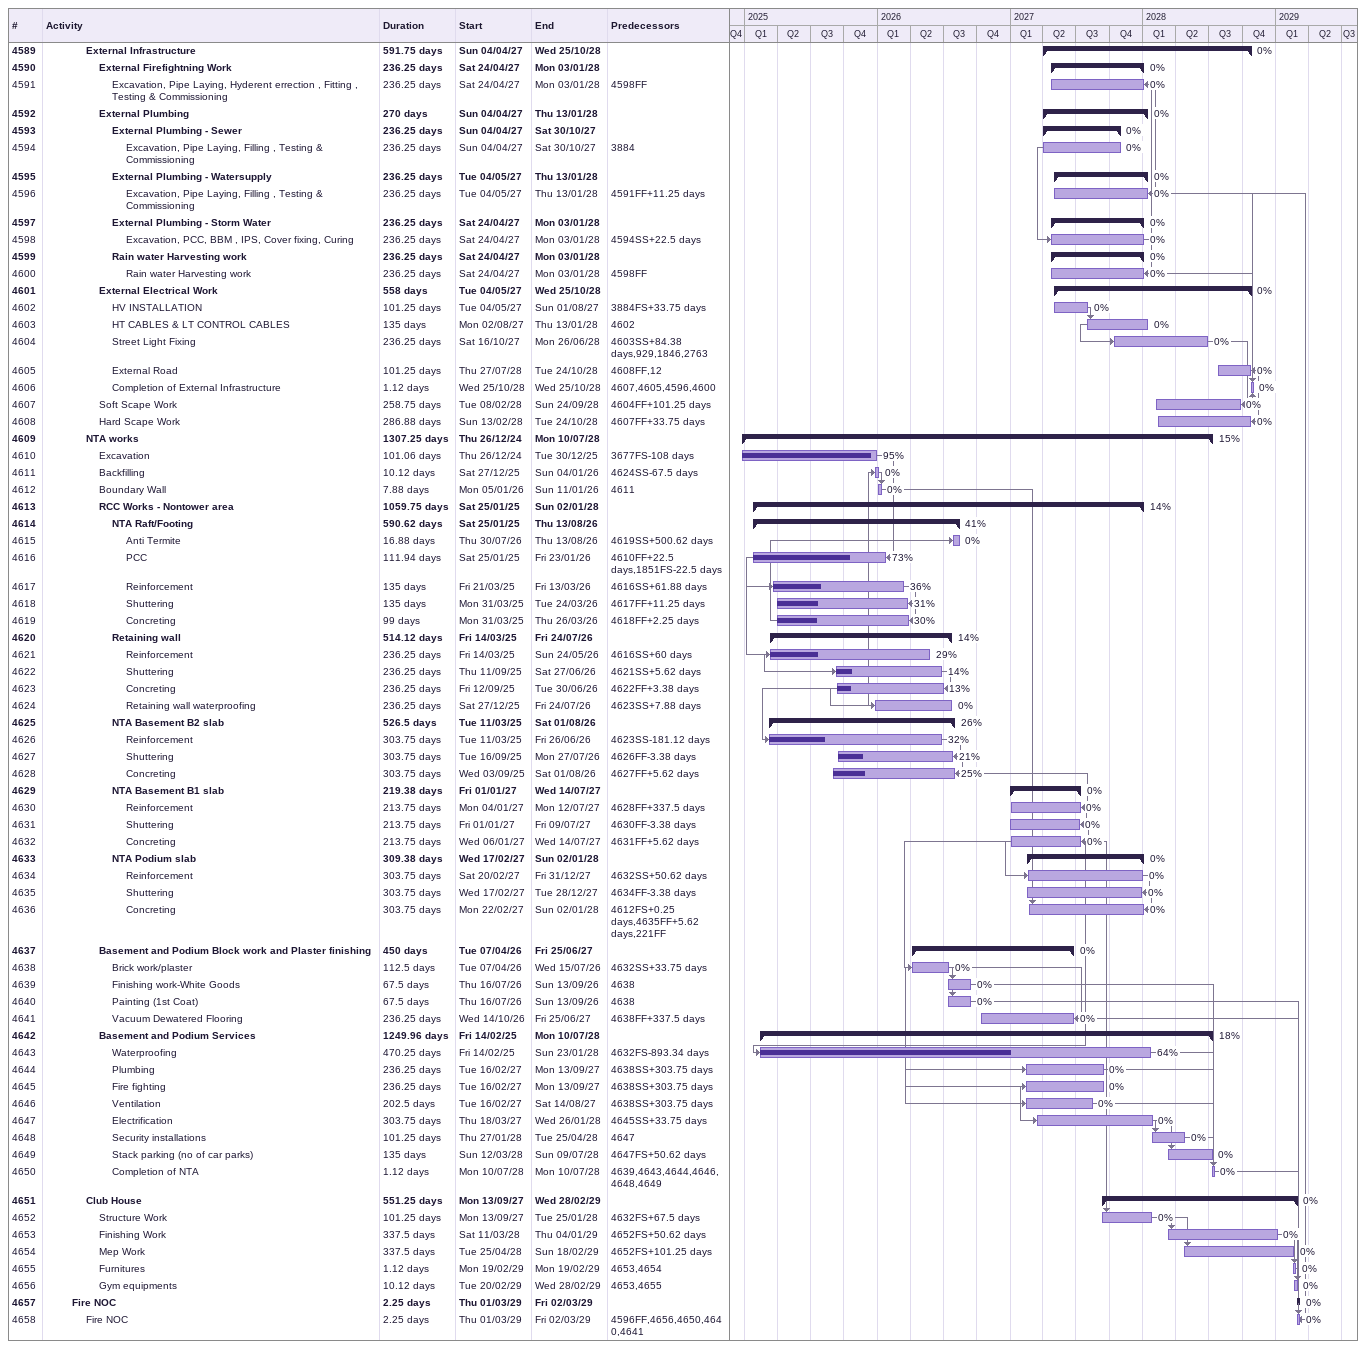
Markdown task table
| ID | Level | Task | Duration | Start | Finish | Predecessors | % complete |
|---|---|---|---|---|---|---|---|
| 4589 | 4 | **External Infrastructure** | 591.75d | 2027-04-04 | 2028-10-25 |  | 0 |
| 4590 | 5 | **External Firefightning Work** | 236.25d | 2027-04-24 | 2028-01-03 |  | 0 |
| 4591 | 6 | Excavation, Pipe Laying, Hyderent errection , Fitting , Testing & Commissioning | 236.25d | 2027-04-24 | 2028-01-03 | 4598FF | 0 |
| 4592 | 5 | **External Plumbing** | 270d | 2027-04-04 | 2028-01-13 |  | 0 |
| 4593 | 6 | **External Plumbing - Sewer** | 236.25d | 2027-04-04 | 2027-10-30 |  | 0 |
| 4594 | 7 | Excavation, Pipe Laying, Filling , Testing & Commissioning | 236.25d | 2027-04-04 | 2027-10-30 | 3884 | 0 |
| 4595 | 6 | **External Plumbing - Watersupply** | 236.25d | 2027-05-04 | 2028-01-13 |  | 0 |
| 4596 | 7 | Excavation, Pipe Laying, Filling , Testing & Commissioning | 236.25d | 2027-05-04 | 2028-01-13 | 4591FF+11.25d | 0 |
| 4597 | 6 | **External Plumbing - Storm Water** | 236.25d | 2027-04-24 | 2028-01-03 |  | 0 |
| 4598 | 7 | Excavation, PCC, BBM , IPS, Cover fixing, Curing | 236.25d | 2027-04-24 | 2028-01-03 | 4594SS+22.5d | 0 |
| 4599 | 6 | **Rain water Harvesting work** | 236.25d | 2027-04-24 | 2028-01-03 |  | 0 |
| 4600 | 7 | Rain water Harvesting work | 236.25d | 2027-04-24 | 2028-01-03 | 4598FF | 0 |
| 4601 | 5 | **External Electrical Work** | 558d | 2027-05-04 | 2028-10-25 |  | 0 |
| 4602 | 6 | HV INSTALLATION | 101.25d | 2027-05-04 | 2027-08-01 | 3884FS+33.75d | 0 |
| 4603 | 6 | HT CABLES & LT CONTROL CABLES | 135d | 2027-08-02 | 2028-01-13 | 4602 | 0 |
| 4604 | 6 | Street Light Fixing | 236.25d | 2027-10-16 | 2028-06-26 | 4603SS+84.38d, 929, 1846, 2763 | 0 |
| 4605 | 6 | External Road | 101.25d | 2028-07-27 | 2028-10-24 | 4608FF, 12 | 0 |
| 4606 | 6 | Completion of External Infrastructure | 1.12d | 2028-10-25 | 2028-10-25 | 4607, 4605, 4596, 4600 | 0 |
| 4607 | 5 | Soft Scape Work | 258.75d | 2028-02-08 | 2028-09-24 | 4604FF+101.25d | 0 |
| 4608 | 5 | Hard Scape Work | 286.88d | 2028-02-13 | 2028-10-24 | 4607FF+33.75d | 0 |
| 4609 | 4 | **NTA works** | 1307.25d | 2024-12-26 | 2028-07-10 |  | 15 |
| 4610 | 5 | Excavation | 101.06d | 2024-12-26 | 2025-12-30 | 3677FS-108d | 95 |
| 4611 | 5 | Backfilling | 10.12d | 2025-12-27 | 2026-01-04 | 4624SS-67.5d | 0 |
| 4612 | 5 | Boundary Wall | 7.88d | 2026-01-05 | 2026-01-11 | 4611 | 0 |
| 4613 | 5 | **RCC Works - Nontower area** | 1059.75d | 2025-01-25 | 2028-01-02 |  | 14 |
| 4614 | 6 | **NTA Raft/Footing** | 590.62d | 2025-01-25 | 2026-08-13 |  | 41 |
| 4615 | 7 | Anti Termite | 16.88d | 2026-07-30 | 2026-08-13 | 4619SS+500.62d | 0 |
| 4616 | 7 | PCC | 111.94d | 2025-01-25 | 2026-01-23 | 4610FF+22.5d, 1851FS-22.5d | 73 |
| 4617 | 7 | Reinforcement | 135d | 2025-03-21 | 2026-03-13 | 4616SS+61.88d | 36 |
| 4618 | 7 | Shuttering | 135d | 2025-03-31 | 2026-03-24 | 4617FF+11.25d | 31 |
| 4619 | 7 | Concreting | 99d | 2025-03-31 | 2026-03-26 | 4618FF+2.25d | 30 |
| 4620 | 6 | **Retaining wall** | 514.12d | 2025-03-14 | 2026-07-24 |  | 14 |
| 4621 | 7 | Reinforcement | 236.25d | 2025-03-14 | 2026-05-24 | 4616SS+60d | 29 |
| 4622 | 7 | Shuttering | 236.25d | 2025-09-11 | 2026-06-27 | 4621SS+5.62d | 14 |
| 4623 | 7 | Concreting | 236.25d | 2025-09-12 | 2026-06-30 | 4622FF+3.38d | 13 |
| 4624 | 7 | Retaining wall waterproofing | 236.25d | 2025-12-27 | 2026-07-24 | 4623SS+7.88d | 0 |
| 4625 | 6 | **NTA Basement B2 slab** | 526.5d | 2025-03-11 | 2026-08-01 |  | 26 |
| 4626 | 7 | Reinforcement | 303.75d | 2025-03-11 | 2026-06-26 | 4623SS-181.12d | 32 |
| 4627 | 7 | Shuttering | 303.75d | 2025-09-16 | 2026-07-27 | 4626FF-3.38d | 21 |
| 4628 | 7 | Concreting | 303.75d | 2025-09-03 | 2026-08-01 | 4627FF+5.62d | 25 |
| 4629 | 6 | **NTA Basement B1 slab** | 219.38d | 2027-01-01 | 2027-07-14 |  | 0 |
| 4630 | 7 | Reinforcement | 213.75d | 2027-01-04 | 2027-07-12 | 4628FF+337.5d | 0 |
| 4631 | 7 | Shuttering | 213.75d | 2027-01-01 | 2027-07-09 | 4630FF-3.38d | 0 |
| 4632 | 7 | Concreting | 213.75d | 2027-01-06 | 2027-07-14 | 4631FF+5.62d | 0 |
| 4633 | 6 | **NTA Podium slab** | 309.38d | 2027-02-17 | 2028-01-02 |  | 0 |
| 4634 | 7 | Reinforcement | 303.75d | 2027-02-20 | 2027-12-31 | 4632SS+50.62d | 0 |
| 4635 | 7 | Shuttering | 303.75d | 2027-02-17 | 2027-12-28 | 4634FF-3.38d | 0 |
| 4636 | 7 | Concreting | 303.75d | 2027-02-22 | 2028-01-02 | 4612FS+0.25d, 4635FF+5.62d, 221FF | 0 |
| 4637 | 5 | **Basement and Podium Block work and Plaster finishing** | 450d | 2026-04-07 | 2027-06-25 |  | 0 |
| 4638 | 6 | Brick work/plaster | 112.5d | 2026-04-07 | 2026-07-15 | 4632SS+33.75d | 0 |
| 4639 | 6 | Finishing work-White Goods | 67.5d | 2026-07-16 | 2026-09-13 | 4638 | 0 |
| 4640 | 6 | Painting (1st Coat) | 67.5d | 2026-07-16 | 2026-09-13 | 4638 | 0 |
| 4641 | 6 | Vacuum Dewatered Flooring | 236.25d | 2026-10-14 | 2027-06-25 | 4638FF+337.5d | 0 |
| 4642 | 5 | **Basement and Podium Services** | 1249.96d | 2025-02-14 | 2028-07-10 |  | 18 |
| 4643 | 6 | Waterproofing | 470.25d | 2025-02-14 | 2028-01-23 | 4632FS-893.34d | 64 |
| 4644 | 6 | Plumbing | 236.25d | 2027-02-16 | 2027-09-13 | 4638SS+303.75d | 0 |
| 4645 | 6 | Fire fighting | 236.25d | 2027-02-16 | 2027-09-13 | 4638SS+303.75d | 0 |
| 4646 | 6 | Ventilation | 202.5d | 2027-02-16 | 2027-08-14 | 4638SS+303.75d | 0 |
| 4647 | 6 | Electrification | 303.75d | 2027-03-18 | 2028-01-26 | 4645SS+33.75d | 0 |
| 4648 | 6 | Security installations | 101.25d | 2028-01-27 | 2028-04-25 | 4647 | 0 |
| 4649 | 6 | Stack parking (no of car parks) | 135d | 2028-03-12 | 2028-07-09 | 4647FS+50.62d | 0 |
| 4650 | 6 | Completion of NTA | 1.12d | 2028-07-10 | 2028-07-10 | 4639, 4643, 4644, 4646, 4648, 4649 | 0 |
| 4651 | 4 | **Club House** | 551.25d | 2027-09-13 | 2029-02-28 |  | 0 |
| 4652 | 5 | Structure Work | 101.25d | 2027-09-13 | 2028-01-25 | 4632FS+67.5d | 0 |
| 4653 | 5 | Finishing Work | 337.5d | 2028-03-11 | 2029-01-04 | 4652FS+50.62d | 0 |
| 4654 | 5 | Mep Work | 337.5d | 2028-04-25 | 2029-02-18 | 4652FS+101.25d | 0 |
| 4655 | 5 | Furnitures | 1.12d | 2029-02-19 | 2029-02-19 | 4653, 4654 | 0 |
| 4656 | 5 | Gym equipments | 10.12d | 2029-02-20 | 2029-02-28 | 4653, 4655 | 0 |
| 4657 | 3 | **Fire NOC** | 2.25d | 2029-03-01 | 2029-03-02 |  | 0 |
| 4658 | 4 | Fire NOC | 2.25d | 2029-03-01 | 2029-03-02 | 4596FF, 4656, 4650, 4640, 4641 | 0 |
